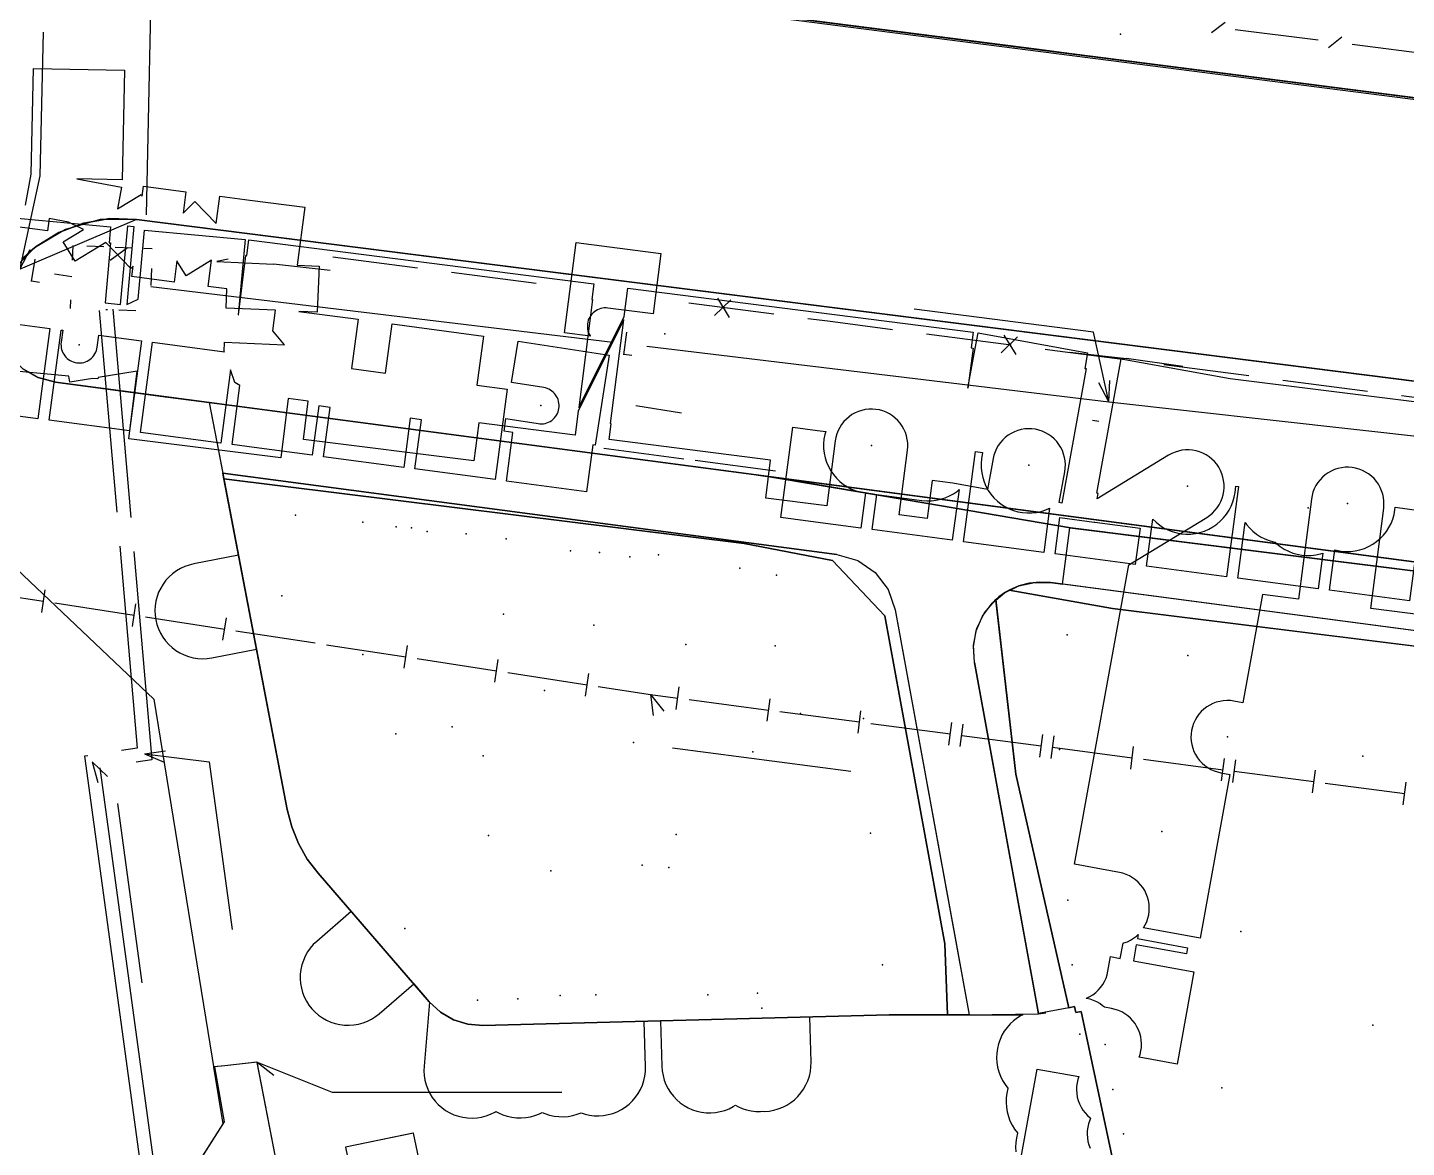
# Model space of a CAD drawing. Header units: metres. Extents: x 8858 to 9287, y -8974 to -8722.
# Drawn here: x 9001 to 9061.6, y -8882.6 to -8833.4 of the extents above; entities that cross this region are included whole.
import ezdxf

# ---------------------------------------------------------------- set-up
doc = ezdxf.new("R2010")
doc.units = ezdxf.units.M
for name, color, linetype in [('BOUNDARY', 7, 'Continuous'), ('BUSH', 7, 'Continuous'), ('CURB', 7, 'Continuous'), ('ELECTR_CABLE', 7, 'Continuous'), ('ELECTR_CABLE_COMM', 7, 'Continuous'), ('GAS', 7, 'Continuous'), ('GRASS', 7, 'Continuous'), ('GROUND', 7, 'Continuous'), ('LOUNGER', 7, 'Continuous'), ('OVERHEAD_POWER_LINE', 7, 'Continuous'), ('ROAD', 7, 'Continuous'), ('SEWER', 7, 'Continuous'), ('SIDEWALK_PATH', 7, 'Continuous'), ('TREE', 7, 'Continuous'), ('WATER_PIPELINE', 7, 'Continuous')]:
    doc.layers.add(name, color=color, linetype=linetype)

msp = doc.modelspace()

# ---------------------------------------------------------------- linework, layer by layer
at = {"layer": 'BOUNDARY'}
for points in [[(9012.637, -8886.623), (9011.117, -8878.844), (9009.696, -8878.994), (9009.247, -8879.042), (9009.667, -8881.463), (9005.898, -8887.403)], [(9018.439, -8884.115), (9017.987, -8881.952), (9014.996, -8882.577), (9015.707, -8885.981)]]:
    msp.add_lwpolyline(points, dxfattribs=at)
at = {"layer": 'BUSH'}
for p in [(9049.021, -8833.691), (9003.309, -8847.333), (9029.02, -8846.855), (9023.582, -8850.007), (9057.267, -8854.491), (9051.989, -8860.976), (9050.836, -8868.707)]:
    msp.add_point(p, dxfattribs=at)
at = {"layer": 'CURB'}
for points in [[(8932.305, -8815.47), (8989.827, -8822.941), (9019.841, -8831.084), (9136.731, -8846.071)], [(9005.826, -8841.827), (9000.239, -8844.225)], [(9005.826, -8841.827), (9152.03, -8860.335), (9182.343, -8867.842), (9259.042, -8877.797)], [(9009.014, -8849.869), (9002.263, -8848.976)], [(9258.834, -8882.007), (9125.548, -8865.277), (9009.014, -8849.869)], [(9009.014, -8849.869), (9009.609, -8852.974)], [(8999.484, -8852.01), (9000.275, -8856.907), (9006.589, -8862.902), (9009.615, -8881.544), (9005.898, -8887.403), (9005.682, -8888.528), (9005.929, -8892.651), (9009.377, -8909.472)], [(9036.579, -8856.54), (9009.609, -8852.974)], [(9009.609, -8852.974), (9012.444, -8867.75)], [(9101.522, -8865.126), (9045.955, -8857.779)], [(9039.137, -8858.975), (9042.386, -8876.753)], [(9042.61, -8861.293), (9045.428, -8876.714)], [(9013.798, -8870.544), (9018.681, -8876.192)], [(9021.03, -8877.229), (9038.868, -8876.753), (9042.386, -8876.753)], [(9042.386, -8876.753), (9045.428, -8876.714)], [(9045.428, -8876.714), (9045.741, -8876.668)]]:
    msp.add_lwpolyline(points, dxfattribs=at)
at = {"layer": 'ELECTR_CABLE'}
for points in [[(9000.952, -8841.197), (9001.206, -8839.838), (9001.306, -8835.196), (9005.305, -8835.282), (9005.202, -8840.087), (9003.202, -8840.044), (9005.168, -8840.412), (9004.991, -8841.361), (9006.025, -8840.732), (9006.076, -8840.815), (9006.133, -8840.372), (9007.996, -8840.614), (9007.875, -8841.548), (9008.39, -8841.049), (9009.327, -8842.015), (9009.484, -8840.808), (9010.804, -8840.98), (9013.209, -8841.292), (9012.879, -8843.838), (9013.844, -8843.88), (9013.756, -8845.902), (9012.959, -8845.867), (9015.556, -8846.217), (9015.265, -8848.38), (9016.752, -8848.578), (9017.043, -8846.417), (9021.053, -8846.958), (9020.763, -8849.11), (9022.096, -8849.288), (9021.57, -8853.253), (9018.051, -8852.785), (9018.337, -8850.628), (9017.842, -8850.561), (9017.555, -8852.719), (9014.036, -8852.252), (9014.324, -8850.087), (9013.828, -8850.02), (9013.54, -8852.186), (9010.985, -8851.847), (9010.021, -8851.719), (9010.367, -8849.12), (9010.141, -8848.995), (9009.953, -8848.439), (9009.526, -8851.653), (9006.007, -8851.186), (9006.533, -8847.22), (9009.682, -8847.639), (9009.677, -8847.625), (9009.694, -8847.226), (9012.327, -8847.341), (9011.808, -8846.721), (9011.93, -8845.822), (9009.76, -8845.727), (9009.797, -8844.882), (9008.967, -8844.775), (9009.117, -8843.625), (9008.003, -8844.306), (9007.601, -8843.65), (9007.48, -8844.581), (9005.617, -8844.338), (9005.675, -8843.89), (9005.58, -8843.982), (9004.481, -8842.842), (9003.128, -8843.665), (9002.608, -8842.81), (9003.494, -8842.271), (9002.846, -8841.953), (9001.989, -8841.793), (9001.917, -8842.334), (8999.934, -8842.071)], [(9014.439, -8843.468), (9018.165, -8843.952)], [(9019.653, -8844.145), (9023.379, -8844.628)], [(9030.08, -8845.498), (9033.806, -8845.981)], [(9031.922, -8845.358), (9031.204, -8846.054)], [(9031.326, -8845.283), (9031.849, -8846.136)], [(9035.294, -8846.175), (9036.18, -8846.29), (9039.02, -8846.658)], [(9000.263, -8846.388), (9002.023, -8846.621), (9001.496, -8850.586), (8999.742, -8850.353)], [(9040.507, -8846.851), (9044.233, -8847.335)], [(9044.503, -8846.991), (9043.785, -8847.687)], [(9043.907, -8846.916), (9044.43, -8847.769)], [(9045.721, -8847.528), (9046.15, -8847.584), (9049.447, -8848.012)], [(9050.934, -8848.205), (9054.66, -8848.689)], [(9056.148, -8848.882), (9059.874, -8849.366)], [(9061.361, -8849.56), (9065.087, -8850.043)], [(9027.751, -8850.006), (9029.75, -8850.319)], [(9026.343, -8851.869), (9029.862, -8852.337)], [(9030.358, -8852.402), (9033.877, -8852.87)], [(9011.117, -8878.844), (9011.86, -8879.409)], [(9011.117, -8878.844), (9014.419, -8880.159)], [(9014.419, -8880.159), (9024.499, -8880.159)]]:
    msp.add_lwpolyline(points, dxfattribs=at)
for points in [[(9028.505, -8845.981), (9026.521, -8845.724), (9026.443, -8845.717), (9026.364, -8845.719), (9026.286, -8845.728), (9026.21, -8845.745), (9026.135, -8845.769), (9026.063, -8845.8), (9025.995, -8845.838), (9025.93, -8845.883), (9025.87, -8845.934), (9025.816, -8845.99), (9025.767, -8846.052), (9025.725, -8846.118), (9025.689, -8846.188), (9025.66, -8846.261), (9025.639, -8846.337), (9025.625, -8846.414), (9025.619, -8846.492), (9025.62, -8846.571), (9025.629, -8846.649), (9025.646, -8846.725), (9025.67, -8846.8), (9025.701, -8846.872), (9025.74, -8846.941), (9025.748, -8846.952), (9024.609, -8846.805), (9025.124, -8842.838), (9028.85, -8843.322)], [(9002.587, -8846.696), (9002.516, -8847.227), (9002.509, -8847.306), (9002.511, -8847.384), (9002.519, -8847.462), (9002.536, -8847.539), (9002.56, -8847.614), (9002.591, -8847.686), (9002.629, -8847.754), (9002.674, -8847.819), (9002.724, -8847.879), (9002.781, -8847.934), (9002.842, -8847.983), (9002.908, -8848.025), (9002.978, -8848.061), (9003.051, -8848.09), (9003.126, -8848.112), (9003.203, -8848.126), (9003.282, -8848.132), (9003.36, -8848.131), (9003.438, -8848.122), (9003.515, -8848.106), (9003.59, -8848.082), (9003.662, -8848.051), (9003.73, -8848.013), (9003.795, -8847.968), (9003.855, -8847.917), (9003.91, -8847.861), (9003.959, -8847.8), (9004.001, -8847.734), (9004.037, -8847.664), (9004.066, -8847.591), (9004.088, -8847.516), (9004.102, -8847.438), (9004.173, -8846.907), (9006.038, -8847.155), (9005.511, -8851.12), (9001.992, -8850.652), (9002.519, -8846.687)], [(9022.047, -8850.577), (9023.458, -8850.798), (9023.536, -8850.807), (9023.615, -8850.807), (9023.693, -8850.8), (9023.77, -8850.785), (9023.845, -8850.763), (9023.918, -8850.734), (9023.988, -8850.697), (9024.053, -8850.654), (9024.114, -8850.605), (9024.17, -8850.55), (9024.221, -8850.49), (9024.265, -8850.425), (9024.302, -8850.356), (9024.333, -8850.283), (9024.356, -8850.209), (9024.372, -8850.132), (9024.381, -8850.054), (9024.381, -8849.975), (9024.374, -8849.897), (9024.359, -8849.82), (9024.337, -8849.744), (9024.308, -8849.672), (9024.271, -8849.602), (9024.228, -8849.537), (9024.179, -8849.475), (9024.124, -8849.419), (9024.064, -8849.369), (9023.999, -8849.325), (9023.93, -8849.287), (9023.857, -8849.257), (9023.783, -8849.233), (9023.706, -8849.217), (9022.295, -8848.997), (9022.581, -8847.172), (9026.579, -8847.798), (9025.96, -8851.75), (9025.857, -8851.734), (9025.584, -8853.786), (9022.065, -8853.319), (9022.349, -8851.184), (9021.962, -8851.124)], [(9036.083, -8851.145), (9036.044, -8851.279), (9036.007, -8851.482), (9035.99, -8851.688), (9035.993, -8851.894), (9036.017, -8852.098), (9036.06, -8852.3), (9036.123, -8852.496), (9036.204, -8852.685), (9036.304, -8852.866), (9036.421, -8853.035), (9036.554, -8853.192), (9036.702, -8853.336), (9036.864, -8853.464), (9037.037, -8853.576), (9037.22, -8853.671), (9037.411, -8853.747), (9037.609, -8853.803), (9037.812, -8853.841), (9037.833, -8853.843), (9037.628, -8855.386), (9035.195, -8855.063), (9034.109, -8854.918), (9034.636, -8850.953), (9035.722, -8851.097)], [(9042.961, -8852.059), (9042.923, -8852.346), (9042.906, -8852.551), (9042.909, -8852.757), (9042.933, -8852.962), (9042.976, -8853.163), (9043.039, -8853.36), (9043.12, -8853.549), (9043.22, -8853.729), (9043.338, -8853.899), (9043.471, -8854.056), (9043.619, -8854.199), (9043.78, -8854.328), (9043.953, -8854.439), (9044.136, -8854.534), (9044.328, -8854.61), (9044.526, -8854.666), (9044.729, -8854.704), (9044.934, -8854.721), (9045.14, -8854.717), (9045.345, -8854.694), (9045.546, -8854.651), (9045.743, -8854.588), (9045.915, -8854.513), (9045.658, -8856.452), (9042.139, -8855.985), (9042.665, -8852.02)], [(9041.643, -8855.919), (9038.124, -8855.452), (9038.329, -8853.909), (9040.311, -8854.173), (9040.517, -8854.19), (9040.723, -8854.187), (9040.928, -8854.163), (9041.129, -8854.12), (9041.325, -8854.057), (9041.515, -8853.975), (9041.695, -8853.876), (9041.864, -8853.759), (9041.938, -8853.696)], [(9053.687, -8857.519), (9050.168, -8857.051), (9050.442, -8854.986), (9050.587, -8855.127), (9050.748, -8855.255), (9050.921, -8855.367), (9051.105, -8855.462), (9051.296, -8855.538), (9051.494, -8855.594), (9051.697, -8855.632), (9051.902, -8855.649), (9052.108, -8855.646), (9052.313, -8855.622), (9052.515, -8855.579), (9052.711, -8855.516), (9052.9, -8855.434), (9053.08, -8855.335), (9053.25, -8855.218), (9053.407, -8855.084), (9053.551, -8854.937), (9053.679, -8854.775), (9053.791, -8854.602), (9053.886, -8854.419), (9053.962, -8854.227), (9054.018, -8854.029), (9054.056, -8853.827), (9054.094, -8853.538), (9054.214, -8853.554)], [(9061.716, -8858.585), (9058.197, -8858.118), (9058.434, -8856.333), (9058.515, -8856.356), (9058.718, -8856.394), (9058.923, -8856.411), (9059.129, -8856.407), (9059.334, -8856.384), (9059.535, -8856.341), (9059.732, -8856.278), (9059.921, -8856.196), (9060.101, -8856.096), (9060.271, -8855.979), (9060.428, -8855.846), (9060.571, -8855.698), (9060.7, -8855.537), (9060.811, -8855.364), (9060.906, -8855.181), (9060.982, -8854.989), (9061.039, -8854.791), (9061.076, -8854.588), (9061.092, -8854.467), (9062.243, -8854.62)], [(9049.672, -8856.986), (9046.153, -8856.518), (9046.365, -8854.921), (9047.864, -8855.12), (9047.901, -8855.127), (9049.884, -8855.391)], [(9057.702, -8858.052), (9054.183, -8857.585), (9054.507, -8855.142), (9054.562, -8855.222), (9054.695, -8855.379), (9054.843, -8855.523), (9055.004, -8855.651), (9055.177, -8855.763), (9055.361, -8855.857), (9055.552, -8855.933), (9055.75, -8855.99), (9055.811, -8856.001), (9055.881, -8856.068), (9056.042, -8856.197), (9056.215, -8856.308), (9056.398, -8856.403), (9056.59, -8856.479), (9056.788, -8856.535), (9056.991, -8856.573), (9057.196, -8856.59), (9057.402, -8856.586), (9057.607, -8856.563), (9057.808, -8856.52), (9057.909, -8856.487)]]:
    msp.add_lwpolyline(points, close=True, dxfattribs=at)
at = {"layer": 'ELECTR_CABLE_COMM'}
for points in [[(9053.617, -8833.175), (9053.024, -8833.634)], [(9057.707, -8833.964), (9054.065, -8833.5)], [(9058.748, -8833.83), (9058.155, -8834.289)], [(9062.838, -8834.619), (9059.195, -8834.154)]]:
    msp.add_lwpolyline(points, dxfattribs=at)
at = {"layer": 'GAS'}
for points in [[(9001.666, -8859.092), (9001.818, -8858.103)], [(9000, -8858.33), (9001.742, -8858.597)], [(9002.236, -8858.673), (9005.719, -8859.209)], [(9005.643, -8859.703), (9005.795, -8858.714)], [(9006.213, -8859.285), (9009.697, -8859.82)], [(9009.621, -8860.314), (9009.773, -8859.326)], [(9010.191, -8859.896), (9013.674, -8860.431)], [(9014.168, -8860.507), (9017.652, -8861.043)], [(9017.576, -8861.537), (9017.728, -8860.548)], [(9018.146, -8861.118), (9021.629, -8861.654)], [(9021.553, -8862.148), (9021.705, -8861.16)], [(9022.123, -8861.73), (9025.607, -8862.265)], [(9025.531, -8862.759), (9025.683, -8861.771)], [(9026.101, -8862.341), (9028.397, -8862.694), (9029.588, -8862.85)], [(9029.523, -8863.346), (9029.653, -8862.355)], [(9028.397, -8862.694), (9028.509, -8863.621)], [(9028.397, -8862.694), (9028.971, -8863.431)], [(9030.084, -8862.915), (9033.578, -8863.374)], [(9033.513, -8863.87), (9033.643, -8862.879)], [(9034.074, -8863.439), (9037.568, -8863.898)], [(9037.503, -8864.394), (9037.633, -8863.403)], [(9038.064, -8863.963), (9041.558, -8864.422)], [(9041.493, -8864.918), (9041.623, -8863.926)], [(9041.988, -8864.983), (9042.119, -8863.992)], [(9042.053, -8864.487), (9045.548, -8864.946)], [(9045.483, -8865.442), (9045.613, -8864.45)], [(9045.978, -8865.507), (9046.109, -8864.515)], [(9049.473, -8865.966), (9049.603, -8864.974)], [(9029.362, -8865.034), (9037.188, -8866.06)], [(9046.043, -8865.011), (9049.538, -8865.47)], [(9050.033, -8865.535), (9053.528, -8865.994)], [(9053.462, -8866.49), (9053.593, -8865.498)], [(9053.958, -8866.555), (9054.088, -8865.563)], [(9054.023, -8866.059), (9057.518, -8866.518)], [(9057.452, -8867.014), (9057.583, -8866.022)], [(9058.013, -8866.583), (9061.507, -8867.042)], [(9061.442, -8867.538), (9061.573, -8866.546)]]:
    msp.add_lwpolyline(points, dxfattribs=at)
at = {"layer": 'GRASS'}
for points in [[(8989.925, -8823.016), (9019.939, -8831.159), (9136.829, -8846.146), (9137.423, -8846.163), (9138.004, -8846.064), (9138.554, -8845.853), (9139.056, -8845.536), (9139.487, -8845.125), (9139.825, -8844.643), (9140.062, -8844.104), (9140.19, -8843.523), (9142.171, -8826.781), (9121.282, -8824.081), (9103.533, -8821.856), (9051.874, -8815.136), (9033.623, -8812.88), (8982.035, -8806.129)], [(9101.472, -8865.504), (9048.675, -8858.909), (9044.137, -8858.113), (9043.982, -8858.203), (9043.832, -8858.302), (9043.689, -8858.41), (9043.552, -8858.526), (9044.423, -8866.152), (9046.755, -8876.446), (9047.004, -8876.395), (9047.059, -8876.664), (9047.304, -8876.615), (9058.067, -8927.219)]]:
    msp.add_lwpolyline(points, dxfattribs=at)
for points in [[(9258.834, -8882.007), (9259.042, -8877.797), (9182.343, -8867.842), (9152.03, -8860.335), (9005.826, -8841.827), (9004.224, -8841.84), (9002.707, -8842.266), (9001.353, -8843.072), (9000.239, -8844.225), (8999.862, -8844.909), (8999.676, -8845.656), (8999.686, -8846.425), (8999.896, -8847.178), (9000.293, -8847.851), (9000.841, -8848.391), (9001.508, -8848.774), (9002.263, -8848.976), (9125.548, -8865.277)], [(9038.676, -8859.234), (9036.387, -8856.802), (9032.5, -8856.065), (9009.658, -8853.229), (9012.444, -8867.75), (9012.642, -8868.511), (9012.937, -8869.236), (9013.323, -8869.917), (9013.798, -8870.544), (9018.681, -8876.192), (9019.17, -8876.645), (9019.739, -8876.975), (9020.367, -8877.173), (9021.03, -8877.229), (9038.868, -8876.753), (9041.435, -8876.753), (9041.309, -8873.644)]]:
    msp.add_lwpolyline(points, close=True, dxfattribs=at)
at = {"layer": 'GROUND'}
for points in [[(8989.349, -8806.761), (9017.821, -8810.431), (9045.782, -8814.094), (9074.844, -8817.764), (9120.282, -8823.642), (9142.096, -8826.506), (9142.073, -8826.706), (9140.092, -8843.448), (9139.964, -8844.028), (9139.726, -8844.567), (9139.388, -8845.05), (9138.958, -8845.46), (9138.456, -8845.778), (9137.906, -8845.989), (9137.325, -8846.088), (9136.731, -8846.071), (9046.441, -8834.495), (9045.449, -8834.367), (9019.841, -8831.084), (8989.827, -8822.941)], [(9000.787, -8843.58), (9001.094, -8843.289), (9001.42, -8843.02), (9002.417, -8842.399), (9003.506, -8841.988), (9004.653, -8841.794), (9005.826, -8841.827), (9138.176, -8858.581), (9152.03, -8860.335)], [(9258.834, -8882.007), (9125.548, -8865.277), (9033.115, -8853.056), (9034.036, -8853.196), (9046.838, -8855.373), (9046.807, -8855.369), (9033.112, -8853.055), (9009.014, -8849.869), (9006.868, -8849.585), (9002.263, -8848.976), (9001.508, -8848.774), (9000.841, -8848.391)], [(9058.067, -8927.219), (9047.304, -8876.615), (9047.059, -8876.664), (9047.004, -8876.395), (9046.755, -8876.446), (9044.428, -8866.196), (9043.555, -8858.547), (9043.935, -8858.233), (9044.168, -8858.118), (9048.675, -8858.909), (9065.62, -8861.03)]]:
    msp.add_lwpolyline(points, dxfattribs=at)
msp.add_lwpolyline([(9013.323, -8869.917), (9012.937, -8869.236), (9012.642, -8868.511), (9012.444, -8867.75), (9009.658, -8853.229), (9032.5, -8856.065), (9036.387, -8856.802), (9038.676, -8859.234), (9041.309, -8873.644), (9041.435, -8876.753), (9038.868, -8876.753), (9021.03, -8877.229), (9020.367, -8877.173), (9019.739, -8876.975), (9019.17, -8876.645), (9018.681, -8876.192), (9013.798, -8870.544)], close=True, dxfattribs=at)
at = {"layer": 'LOUNGER'}
msp.add_point((9029.193, -8870.286), dxfattribs=at)
at = {"layer": 'OVERHEAD_POWER_LINE'}
for points in [[(9009.853, -8843.569), (9009.349, -8843.68)], [(9009.349, -8843.68), (9011.846, -8843.793)], [(9014.331, -8844.068), (9011.846, -8843.793)], [(9046.809, -8847.657), (9049.294, -8847.932)], [(9051.768, -8848.295), (9049.294, -8847.932)]]:
    msp.add_lwpolyline(points, dxfattribs=at)
at = {"layer": 'ROAD'}
for points in [[(9019.842, -8831.084), (9045.449, -8834.367), (9046.441, -8834.495), (9136.731, -8846.071), (9136.732, -8846.071), (9137.324, -8846.088), (9137.326, -8846.088), (9137.905, -8845.989), (9137.907, -8845.988), (9138.455, -8845.778), (9138.457, -8845.777), (9138.958, -8845.461), (9138.959, -8845.46), (9139.388, -8845.051), (9139.389, -8845.049), (9139.726, -8844.568), (9139.727, -8844.567), (9139.963, -8844.029), (9139.964, -8844.028), (9140.092, -8843.448), (9140.092, -8843.447), (9142.073, -8826.706)], [(9152.03, -8860.335), (9138.177, -8858.581), (9005.827, -8841.827), (9005.826, -8841.827), (9004.654, -8841.795), (9004.652, -8841.795), (9003.507, -8841.988), (9003.505, -8841.989), (9002.419, -8842.399), (9002.417, -8842.4), (9001.421, -8843.019), (9001.42, -8843.02), (9001.094, -8843.289), (9000.788, -8843.58)], [(9000.842, -8848.392), (9001.507, -8848.773), (9001.509, -8848.774), (9002.263, -8848.976), (9002.264, -8848.977), (9006.869, -8849.585), (9009.013, -8849.869), (9009.014, -8849.869), (9009.014, -8849.87), (9009.422, -8851.994), (9010.302, -8856.581), (9008.337, -8856.957), (9008.137, -8857.006), (9007.943, -8857.074), (9007.756, -8857.161), (9007.578, -8857.266), (9007.412, -8857.387), (9007.258, -8857.525), (9007.119, -8857.676), (9006.995, -8857.841), (9006.888, -8858.017), (9006.798, -8858.203), (9006.728, -8858.396), (9006.676, -8858.596), (9006.645, -8858.8), (9006.633, -8859.005), (9006.642, -8859.211), (9006.671, -8859.415), (9006.719, -8859.616), (9006.787, -8859.81), (9006.874, -8859.997), (9006.979, -8860.174), (9007.101, -8860.341), (9007.238, -8860.494), (9007.39, -8860.634), (9007.554, -8860.758), (9007.73, -8860.865), (9007.916, -8860.954), (9008.11, -8861.025), (9008.309, -8861.077), (9008.513, -8861.108), (9008.719, -8861.12), (9008.925, -8861.111), (9009.129, -8861.082), (9011.093, -8860.705), (9012.444, -8867.75), (9012.444, -8867.751), (9012.642, -8868.511), (9012.643, -8868.512), (9012.937, -8869.236), (9012.937, -8869.237), (9013.323, -8869.917), (9013.324, -8869.918), (9013.797, -8870.544), (9013.798, -8870.545), (9015.25, -8872.224), (9013.737, -8873.533), (9013.588, -8873.675), (9013.454, -8873.831), (9013.335, -8874), (9013.234, -8874.179), (9013.151, -8874.368), (9013.086, -8874.563), (9013.041, -8874.765), (9013.016, -8874.969), (9013.012, -8875.175), (9013.027, -8875.381), (9013.063, -8875.584), (9013.118, -8875.782), (9013.192, -8875.974), (9013.285, -8876.158), (9013.395, -8876.332), (9013.522, -8876.495), (9013.665, -8876.644), (9013.821, -8876.778), (9013.99, -8876.897), (9014.169, -8876.998), (9014.358, -8877.081), (9014.553, -8877.146), (9014.754, -8877.191), (9014.959, -8877.216), (9015.165, -8877.22), (9015.371, -8877.205), (9015.574, -8877.169), (9015.772, -8877.114), (9015.964, -8877.04), (9016.148, -8876.947), (9016.322, -8876.837), (9016.485, -8876.71), (9017.997, -8875.401), (9018.681, -8876.192), (9018.681, -8876.193), (9018.687, -8876.198), (9018.448, -8879.018), (9018.441, -8879.224), (9018.454, -8879.429), (9018.487, -8879.633), (9018.54, -8879.832), (9018.612, -8880.025), (9018.702, -8880.21), (9018.811, -8880.385), (9018.936, -8880.549), (9019.076, -8880.7), (9019.231, -8880.836), (9019.398, -8880.957), (9019.576, -8881.06), (9019.764, -8881.146), (9019.959, -8881.212), (9020.159, -8881.26), (9020.364, -8881.287), (9020.57, -8881.294), (9020.775, -8881.281), (9020.979, -8881.248), (9021.178, -8881.196), (9021.371, -8881.123), (9021.556, -8881.033), (9021.606, -8881.002), (9021.715, -8881.064), (9021.904, -8881.147), (9022.1, -8881.211), (9022.301, -8881.256), (9022.505, -8881.281), (9022.711, -8881.285), (9022.917, -8881.27), (9023.12, -8881.234), (9023.318, -8881.179), (9023.511, -8881.104), (9023.633, -8881.042), (9023.759, -8881.098), (9023.955, -8881.162), (9024.156, -8881.207), (9024.361, -8881.231), (9024.567, -8881.236), (9024.773, -8881.22), (9024.976, -8881.185), (9025.174, -8881.129), (9025.344, -8881.063), (9025.517, -8881.12), (9025.718, -8881.165), (9025.923, -8881.19), (9026.129, -8881.194), (9026.334, -8881.179), (9026.537, -8881.143), (9026.736, -8881.088), (9026.928, -8881.013), (9027.112, -8880.92), (9027.286, -8880.809), (9027.448, -8880.682), (9027.597, -8880.54), (9027.731, -8880.383), (9027.849, -8880.215), (9027.951, -8880.035), (9028.034, -8879.847), (9028.098, -8879.651), (9028.143, -8879.45), (9028.167, -8879.245), (9028.172, -8879.039), (9028.119, -8877.04), (9028.837, -8877.021), (9028.89, -8879.02), (9028.905, -8879.225), (9028.941, -8879.428), (9028.997, -8879.627), (9029.071, -8879.819), (9029.164, -8880.003), (9029.275, -8880.177), (9029.402, -8880.339), (9029.544, -8880.488), (9029.701, -8880.622), (9029.869, -8880.74), (9030.049, -8880.842), (9030.238, -8880.925), (9030.433, -8880.989), (9030.635, -8881.034), (9030.839, -8881.058), (9031.045, -8881.063), (9031.251, -8881.047), (9031.454, -8881.012), (9031.652, -8880.956), (9031.844, -8880.882), (9032.028, -8880.789), (9032.126, -8880.726), (9032.227, -8880.783), (9032.416, -8880.867), (9032.612, -8880.931), (9032.813, -8880.976), (9033.017, -8881), (9033.224, -8881.005), (9033.31, -8880.998), (9033.396, -8881), (9033.601, -8880.985), (9033.804, -8880.949), (9034.003, -8880.894), (9034.195, -8880.819), (9034.379, -8880.726), (9034.553, -8880.615), (9034.715, -8880.488), (9034.864, -8880.346), (9034.998, -8880.19), (9035.116, -8880.021), (9035.218, -8879.841), (9035.301, -8879.653), (9035.365, -8879.457), (9035.41, -8879.256), (9035.434, -8879.051), (9035.439, -8878.845), (9035.386, -8876.846), (9038.868, -8876.753), (9044.738, -8876.753), (9044.672, -8876.785), (9044.497, -8876.894), (9044.333, -8877.019), (9044.182, -8877.159), (9044.046, -8877.314), (9043.925, -8877.481), (9043.821, -8877.659), (9043.736, -8877.846), (9043.669, -8878.041), (9043.621, -8878.242), (9043.594, -8878.446), (9043.586, -8878.652), (9043.599, -8878.858), (9043.632, -8879.061), (9043.685, -8879.26), (9043.757, -8879.453), (9043.848, -8879.639), (9043.956, -8879.814), (9044.081, -8879.978), (9044.09, -8879.988), (9044.086, -8880.002), (9044.038, -8880.202), (9044.011, -8880.406), (9044.003, -8880.612), (9044.016, -8880.818), (9044.049, -8881.022), (9044.102, -8881.221), (9044.174, -8881.414), (9044.265, -8881.599), (9044.373, -8881.774), (9044.498, -8881.938), (9044.506, -8881.947), (9044.502, -8881.958), (9044.455, -8882.158), (9044.427, -8882.363), (9044.42, -8882.569), (9044.432, -8882.774)], [(9012.637, -8886.622), (9011.119, -8878.853), (9011.118, -8878.85), (9011.115, -8878.847), (9011.112, -8878.845), (9011.108, -8878.845), (9009.696, -8878.994), (9009.22, -8879.045), (9009.217, -8879.046), (9009.214, -8879.048), (9009.212, -8879.052), (9009.212, -8879.056), (9009.615, -8881.543), (9009.615, -8881.544), (9005.899, -8887.401)], [(9018.439, -8884.114), (9017.989, -8881.962), (9017.988, -8881.958), (9017.985, -8881.956), (9017.981, -8881.954), (9017.977, -8881.954), (9015.006, -8882.575), (9015.002, -8882.577), (9014.999, -8882.58), (9014.998, -8882.583), (9014.998, -8882.587)]]:
    msp.add_lwpolyline(points, dxfattribs=at)
at = {"layer": 'SEWER'}
for points in [[(9000.277, -8841.748), (9004.687, -8842.158), (9004.623, -8842.855), (9004.687, -8842.861), (9004.444, -8845.488), (9005.119, -8845.559), (9005.439, -8842.116), (9005.715, -8842.141), (9005.397, -8845.572), (9005.899, -8845.338), (9006.181, -8842.296), (9010.591, -8842.705), (9010.284, -8846.017), (9010.297, -8846.019), (9010.629, -8843.413), (9010.669, -8843.418), (9010.758, -8842.724), (9025.911, -8844.656), (9025.823, -8845.35), (9025.847, -8845.353), (9025.242, -8850.096), (9027.239, -8846.1), (9027.399, -8844.845), (9042.553, -8846.777), (9042.464, -8847.472), (9042.553, -8847.483), (9042.329, -8849.239), (9042.645, -8847.498), (9042.648, -8847.499), (9042.773, -8846.81), (9047.584, -8847.684), (9047.459, -8848.372), (9047.519, -8848.383), (9046.448, -8854.287), (9046.333, -8854.266), (9046.579, -8852.908), (9046.6, -8852.752), (9046.605, -8852.595), (9046.594, -8852.438), (9046.569, -8852.283), (9046.528, -8852.132), (9046.473, -8851.985), (9046.403, -8851.844), (9046.32, -8851.711), (9046.225, -8851.586), (9046.117, -8851.472), (9045.999, -8851.368), (9045.871, -8851.277), (9045.735, -8851.198), (9045.592, -8851.134), (9045.444, -8851.083), (9045.291, -8851.048), (9045.135, -8851.027), (9044.978, -8851.022), (9044.821, -8851.032), (9044.667, -8851.058), (9044.515, -8851.099), (9044.368, -8851.154), (9044.227, -8851.224), (9044.094, -8851.307), (9043.969, -8851.402), (9043.855, -8851.51), (9043.751, -8851.628), (9043.66, -8851.755), (9043.581, -8851.891), (9043.517, -8852.034), (9043.466, -8852.183), (9043.431, -8852.336), (9043.184, -8853.694), (9041.662, -8853.418), (9040.753, -8853.302), (9040.541, -8854.967), (9039.313, -8854.81), (9039.676, -8851.961), (9039.688, -8851.805), (9039.685, -8851.648), (9039.666, -8851.492), (9039.633, -8851.338), (9039.584, -8851.189), (9039.521, -8851.045), (9039.444, -8850.908), (9039.354, -8850.78), (9039.252, -8850.66), (9039.139, -8850.552), (9039.015, -8850.454), (9038.883, -8850.37), (9038.743, -8850.299), (9038.597, -8850.242), (9038.446, -8850.199), (9038.291, -8850.172), (9038.135, -8850.159), (9037.978, -8850.163), (9037.822, -8850.181), (9037.668, -8850.215), (9037.519, -8850.264), (9037.375, -8850.327), (9037.238, -8850.404), (9037.11, -8850.494), (9036.99, -8850.596), (9036.882, -8850.709), (9036.784, -8850.832), (9036.7, -8850.965), (9036.629, -8851.105), (9036.572, -8851.251), (9036.529, -8851.402), (9036.502, -8851.557), (9036.139, -8854.406), (9033.455, -8854.064), (9033.667, -8852.399), (9026.576, -8851.495), (9026.664, -8850.8), (9026.64, -8850.797), (9027.221, -8846.246), (9025.223, -8850.242), (9025.088, -8851.305), (9020.848, -8850.764), (9020.64, -8852.433), (9013.158, -8851.5), (9013.368, -8849.811), (9012.487, -8849.698), (9012.163, -8852.298), (9005.484, -8851.465), (9005.855, -8848.488), (9004.139, -8848.775), (9004.133, -8848.835), (9003.907, -8848.814), (9002.896, -8848.983), (9002.851, -8848.716), (8999.723, -8848.426)], [(9065.531, -8859.615), (9060.02, -8858.913), (9060.581, -8854.514), (9060.593, -8854.358), (9060.59, -8854.201), (9060.571, -8854.045), (9060.538, -8853.891), (9060.489, -8853.742), (9060.426, -8853.598), (9060.349, -8853.461), (9060.259, -8853.333), (9060.157, -8853.213), (9060.044, -8853.105), (9059.921, -8853.007), (9059.788, -8852.923), (9059.648, -8852.852), (9059.502, -8852.795), (9059.351, -8852.752), (9059.196, -8852.725), (9059.04, -8852.713), (9058.883, -8852.716), (9058.727, -8852.734), (9058.573, -8852.768), (9058.424, -8852.817), (9058.28, -8852.88), (9058.143, -8852.957), (9058.015, -8853.046), (9057.895, -8853.149), (9057.787, -8853.262), (9057.69, -8853.385), (9057.605, -8853.518), (9057.534, -8853.657), (9057.477, -8853.804), (9057.434, -8853.955), (9057.407, -8854.11), (9056.846, -8858.508), (9055.261, -8858.306), (9054.398, -8863.054), (9054.007, -8862.983), (9053.851, -8862.962), (9053.695, -8862.957), (9053.538, -8862.967), (9053.383, -8862.993), (9053.231, -8863.034), (9053.084, -8863.089), (9052.944, -8863.158), (9052.81, -8863.241), (9052.686, -8863.337), (9052.571, -8863.444), (9052.468, -8863.562), (9052.376, -8863.69), (9052.298, -8863.826), (9052.233, -8863.969), (9052.182, -8864.118), (9052.147, -8864.271), (9052.126, -8864.426), (9052.121, -8864.583), (9052.131, -8864.74), (9052.157, -8864.895), (9052.198, -8865.046), (9052.253, -8865.193), (9052.322, -8865.334), (9052.405, -8865.468), (9052.501, -8865.592), (9052.608, -8865.707), (9052.726, -8865.81), (9052.854, -8865.902), (9052.99, -8865.98), (9053.133, -8866.045), (9053.282, -8866.095), (9053.435, -8866.131), (9053.825, -8866.202), (9052.518, -8873.391), (9050.04, -8872.94), (9050.114, -8872.813), (9050.179, -8872.67), (9050.229, -8872.521), (9050.265, -8872.368), (9050.285, -8872.213), (9050.29, -8872.056), (9050.28, -8871.899), (9050.254, -8871.744), (9050.214, -8871.592), (9050.158, -8871.445), (9050.089, -8871.305), (9050.006, -8871.171), (9049.91, -8871.047), (9049.803, -8870.932), (9049.685, -8870.829), (9049.557, -8870.737), (9049.421, -8870.659), (9049.278, -8870.594), (9049.13, -8870.544), (9048.977, -8870.508), (9047.009, -8870.15), (9049.399, -8857.003), (9052.81, -8854.914), (9052.939, -8854.826), (9053.06, -8854.725), (9053.17, -8854.613), (9053.268, -8854.491), (9053.354, -8854.359), (9053.427, -8854.22), (9053.485, -8854.074), (9053.53, -8853.924), (9053.559, -8853.769), (9053.573, -8853.613), (9053.571, -8853.456), (9053.554, -8853.3), (9053.522, -8853.146), (9053.475, -8852.996), (9053.414, -8852.852), (9053.338, -8852.714), (9053.25, -8852.584), (9053.149, -8852.464), (9053.037, -8852.354), (9052.915, -8852.256), (9052.783, -8852.17), (9052.644, -8852.097), (9052.498, -8852.038), (9052.348, -8851.994), (9052.193, -8851.965), (9052.037, -8851.951), (9051.88, -8851.953), (9051.724, -8851.969), (9051.57, -8852.002), (9051.42, -8852.049), (9051.276, -8852.11), (9051.138, -8852.185), (9048.006, -8854.104), (9048.049, -8853.866), (9047.988, -8853.855), (9049.06, -8847.951), (9053.842, -8848.82), (9075.846, -8851.572)], [(9048.071, -8850.708), (9047.798, -8850.658)], [(9042.579, -8894.517), (9045.374, -8879.143), (9047.195, -8879.474), (9047.154, -8879.595), (9047.119, -8879.748), (9047.098, -8879.903), (9047.093, -8880.06), (9047.103, -8880.217), (9047.129, -8880.372), (9047.17, -8880.524), (9047.225, -8880.67), (9047.294, -8880.811), (9047.377, -8880.945), (9047.473, -8881.069), (9047.58, -8881.184), (9047.698, -8881.287), (9047.715, -8881.299), (9047.674, -8881.391), (9047.623, -8881.54), (9047.588, -8881.693), (9047.567, -8881.848), (9047.562, -8882.005), (9047.572, -8882.162), (9047.598, -8882.317), (9047.639, -8882.469), (9047.694, -8882.615)]]:
    msp.add_lwpolyline(points, dxfattribs=at)
msp.add_lwpolyline([(9049.019, -8874.28), (9049.139, -8873.616), (9049.18, -8873.605), (9049.327, -8873.55), (9049.468, -8873.481), (9049.601, -8873.398), (9049.726, -8873.302), (9049.804, -8873.229), (9049.771, -8873.411), (9051.973, -8873.811), (9051.924, -8874.084), (9049.721, -8873.684), (9049.594, -8874.384), (9052.25, -8874.867), (9051.513, -8878.92), (9049.847, -8878.617), (9049.887, -8878.497), (9049.923, -8878.344), (9049.944, -8878.188), (9049.949, -8878.031), (9049.938, -8877.875), (9049.913, -8877.72), (9049.872, -8877.568), (9049.817, -8877.421), (9049.747, -8877.28), (9049.664, -8877.147), (9049.569, -8877.023), (9049.461, -8876.908), (9049.343, -8876.804), (9049.216, -8876.713), (9049.08, -8876.635), (9048.937, -8876.57), (9048.788, -8876.519), (9048.635, -8876.484), (9048.321, -8876.427), (9048.243, -8876.358), (9048.116, -8876.267), (9047.98, -8876.189), (9047.837, -8876.124), (9047.688, -8876.073), (9047.535, -8876.038), (9047.52, -8876.035), (9047.538, -8876.028), (9047.679, -8875.958), (9047.813, -8875.875), (9047.937, -8875.78), (9048.052, -8875.672), (9048.155, -8875.554), (9048.247, -8875.427), (9048.325, -8875.291), (9048.39, -8875.148), (9048.44, -8874.999), (9048.476, -8874.846), (9048.593, -8874.202)], close=True, dxfattribs=at)
at = {"layer": 'SIDEWALK_PATH'}
for points in [[(9046.807, -8855.369), (9033.112, -8853.055), (9009.014, -8849.869), (9009.421, -8851.994), (9009.609, -8852.974), (9010.297, -8853.065), (9036.579, -8856.54), (9037.49, -8856.812), (9038.254, -8857.341), (9038.82, -8858.078), (9039.137, -8858.975), (9041.739, -8873.214), (9042.386, -8876.753), (9045.429, -8876.718), (9045.337, -8876.213), (9042.61, -8861.293), (9042.566, -8860.585), (9042.687, -8859.896), (9042.964, -8859.253), (9043.389, -8858.685), (9043.935, -8858.233), (9044.563, -8857.924), (9045.246, -8857.77), (9045.955, -8857.779), (9046.476, -8857.848)], [(9009.609, -8852.974), (9036.579, -8856.54), (9037.49, -8856.812), (9038.254, -8857.341), (9038.82, -8858.078), (9039.137, -8858.975), (9042.386, -8876.753), (9041.435, -8876.753), (9041.309, -8873.644), (9038.676, -8859.234), (9036.387, -8856.802), (9032.5, -8856.065), (9009.658, -8853.229)], [(9125.548, -8865.277), (9102.916, -8862.451), (9085.655, -8860.271), (9069.097, -8858.171), (9046.838, -8855.373), (9034.036, -8853.196), (9033.115, -8853.056)], [(9106.182, -8867.047), (9104.93, -8866.798), (9103.726, -8866.391), (9102.585, -8865.831), (9101.522, -8865.126), (9045.955, -8857.779), (9045.485, -8857.754), (9045.02, -8857.803), (9044.567, -8857.923), (9044.137, -8858.113), (9048.675, -8858.909), (9065.62, -8861.03), (9083.516, -8863.386), (9101.472, -8865.504), (9102.591, -8866.054), (9103.754, -8866.497), (9104.954, -8866.828)], [(9043.552, -8858.526), (9044.428, -8866.196), (9046.755, -8876.446), (9045.426, -8876.705), (9045.337, -8876.213), (9042.61, -8861.293), (9042.57, -8860.527), (9042.721, -8859.787), (9043.053, -8859.108)]]:
    msp.add_lwpolyline(points, close=True, dxfattribs=at)
msp.add_lwpolyline([(9101.522, -8865.126), (9046.476, -8857.848), (9046.803, -8855.369), (9069.097, -8858.171)], dxfattribs=at)
at = {"layer": 'TREE'}
for p in [(9038.088, -8851.758), (9045.005, -8852.621), (9051.973, -8853.55), (9058.994, -8854.312), (9012.807, -8854.816), (9015.762, -8855.129), (9017.227, -8855.333), (9017.894, -8855.375), (9018.586, -8855.532), (9020.298, -8855.637), (9022.052, -8855.861), (9024.883, -8856.387), (9026.149, -8856.451), (9027.484, -8856.65), (9028.743, -8856.565), (9032.316, -8857.146), (9033.926, -8857.455), (9012.205, -8858.354), (9021.94, -8859.16), (9025.904, -8859.643), (9046.682, -8860.073), (9029.948, -8860.503), (9033.859, -8860.559), (9015.76, -8860.932), (9023.745, -8862.511), (9034.975, -8863.521), (9037.738, -8863.753), (9019.687, -8864.106), (9017.205, -8864.413), (9027.651, -8864.804), (9053.721, -8864.557), (9021.043, -8865.393), (9032.878, -8865.213), (9046.353, -8865.111), (9059.662, -8865.405), (9021.277, -8868.888), (9029.517, -8868.846), (9038.045, -8868.781), (9028.031, -8870.194), (9024.013, -8870.432), (9046.72, -8871.724), (9017.6, -8872.969), (9054.308, -8873.095), (9038.574, -8874.57), (9046.902, -8874.56), (9025.987, -8875.875), (9033.085, -8875.81), (9020.801, -8876.119), (9022.572, -8876.055), (9024.425, -8875.908), (9030.907, -8875.882), (9033.275, -8876.469), (9047.248, -8877.612), (9060.104, -8877.221), (9048.348, -8878.057), (9048.693, -8880.033), (9053.48, -8879.962), (9049.162, -8881.979)]:
    msp.add_point(p, dxfattribs=at)
at = {"layer": 'WATER_PIPELINE'}
for points in [[(9006.259, -8841.633), (9006.541, -8828.499)], [(9001.6, -8839.922), (9001.736, -8833.607)], [(9000.722, -8843.978), (9001.6, -8839.922)], [(9000.722, -8843.978), (9001.157, -8843.151)], [(9003.012, -8843.612), (9003.038, -8842.969)], [(9003.643, -8842.993), (9004.392, -8843.023)], [(9004.668, -8843.612), (9005.427, -8843.067)], [(9004.892, -8843.043), (9005.64, -8843.073)], [(9006.14, -8843.093), (9006.514, -8843.108)], [(9001.364, -8843.577), (9001.207, -8844.562)], [(9002.232, -8844.218), (9002.983, -8844.338)], [(9006.479, -8843.982), (9006.45, -8844.731)], [(9001.213, -8844.529), (9001.57, -8844.586)], [(9006.448, -8844.778), (9026.735, -8847.216)], [(9002.927, -8845.735), (9002.942, -8845.36)], [(9004.184, -8845.823), (9004.956, -8854.69)], [(9004.55, -8845.8), (9004.483, -8845.797)], [(9004.782, -8845.771), (9005.578, -8854.918)], [(9005.799, -8845.85), (9005.05, -8845.82)], [(9047.841, -8846.777), (9039.962, -8845.773)], [(9027.332, -8846.787), (9027.213, -8847.778)], [(9048.512, -8849.834), (9047.841, -8846.777)], [(9028.224, -8847.395), (9048.512, -8849.834)], [(9027.217, -8847.745), (9027.577, -8847.789)], [(9048.512, -8849.834), (9048.075, -8849.009)], [(9048.512, -8849.834), (9048.563, -8848.901)], [(9048.512, -8849.834), (9070.023, -8852.24)], [(9005.086, -8856.184), (9005.857, -8865.05)], [(9005.708, -8856.412), (9006.504, -8865.559)], [(9003.683, -8865.383), (9003.539, -8865.405)], [(9003.539, -8865.405), (9006.682, -8888.44)], [(9005.857, -8865.05), (9005.165, -8865.156)], [(9006.504, -8865.559), (9005.812, -8865.664)], [(9006.18, -8865.305), (9007.104, -8865.164)], [(9006.18, -8865.305), (9007.044, -8865.661)], [(9006.18, -8865.305), (9009.014, -8865.647)], [(9003.876, -8865.657), (9004.13, -8866.556)], [(9003.876, -8865.657), (9004.557, -8866.296)], [(9004.213, -8865.909), (9007.279, -8888.382)], [(9009.014, -8865.647), (9010.018, -8873.012)], [(9004.987, -8867.482), (9006.061, -8875.36)]]:
    msp.add_lwpolyline(points, dxfattribs=at)

doc.saveas('drawing.dxf')
